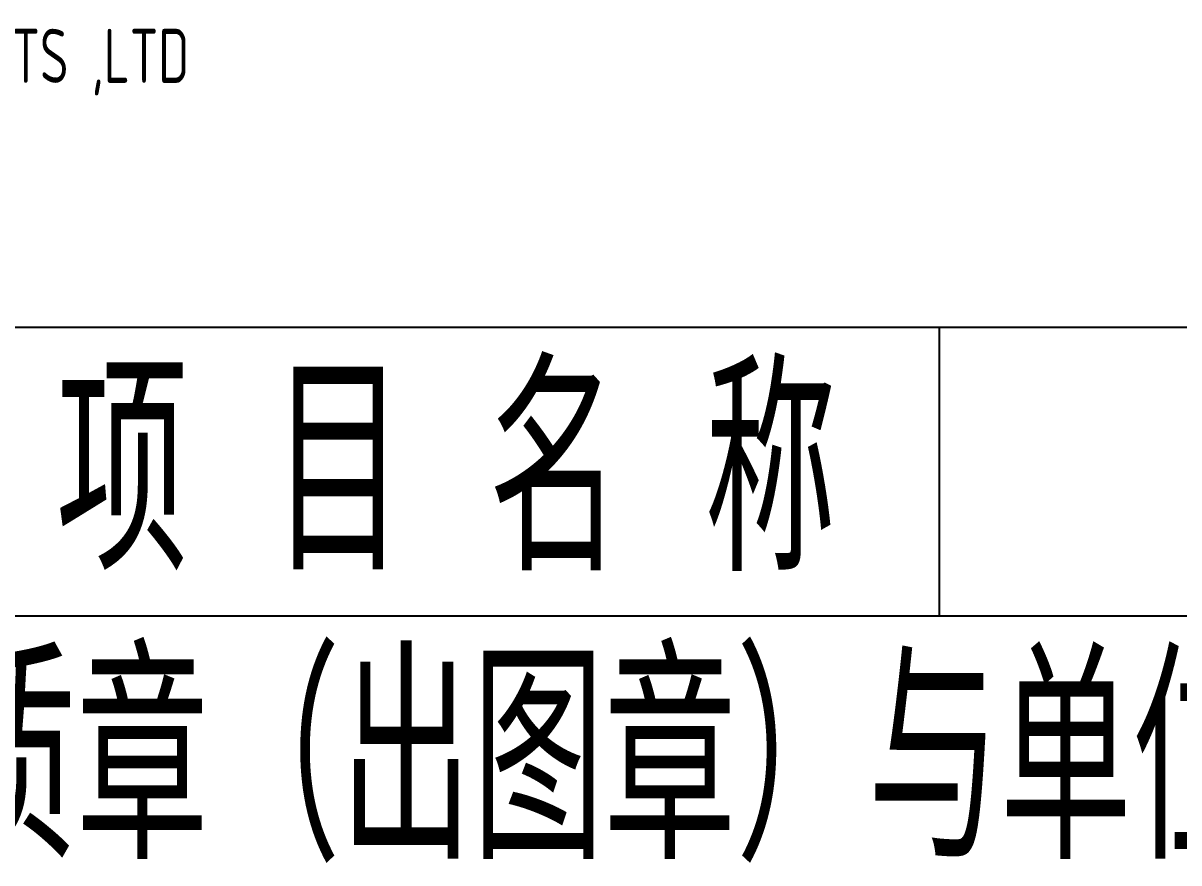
# Model space of a CAD drawing. Extents: x -144902 to 588294, y -160863 to 65494.
# Drawn here: x -59256 to -56051, y 39593 to 41922 of the extents above; entities that cross this region are included whole.
import ezdxf

# ---------------------------------------------------------------- set-up
doc = ezdxf.new("R2010")
doc.units = 0
doc.header["$LTSCALE"] = 100
for name, color, linetype in [('PUB_TITLE', 4, 'CONTINUOUS'), ('TAB', 7, 'CONTINUOUS'), ('文字', 7, 'CONTINUOUS')]:
    doc.layers.add(name, color=color, linetype=linetype)
doc.styles.get("Standard").update_dxf_attribs({"font": 'tssdeng.shx', "width": 0.7, "bigfont": 'tssdchn.shx'})

msp = doc.modelspace()

# ---------------------------------------------------------------- linework, layer by layer
at = {"layer": 'TAB'}
for p, q in [((-65972.228, 41078.102), (-48902.786, 41078.102)), ((-56715.162, 40278.102), (-56715.162, 41078.102)), ((-65972.228, 40278.102), (-48902.786, 40278.102))]:
    msp.add_line(p, q, dxfattribs=at)

# ---------------------------------------------------------------- texts
at = {"layer": 'PUB_TITLE', "color": 0, "width": 0.7}
msp.add_text('KING YEA  (CHINA FUZHOU ) ENGINEERING DESIGN CONSULTANTS ,LTD', height=150, dxfattribs=at).set_placement((-63244.26, 41756.219))
at = {"layer": '文字', "color": 51, "width": 0.7}
for s, p in [('项 目 名 称', (-59164.245, 40403.102)), ('本套图纸单位资质章（出图章）与单位公章有等同效力', (-62033.901, 39603.102))]:
    msp.add_text(s, height=550, dxfattribs=at).set_placement(p)

doc.saveas('drawing.dxf')
